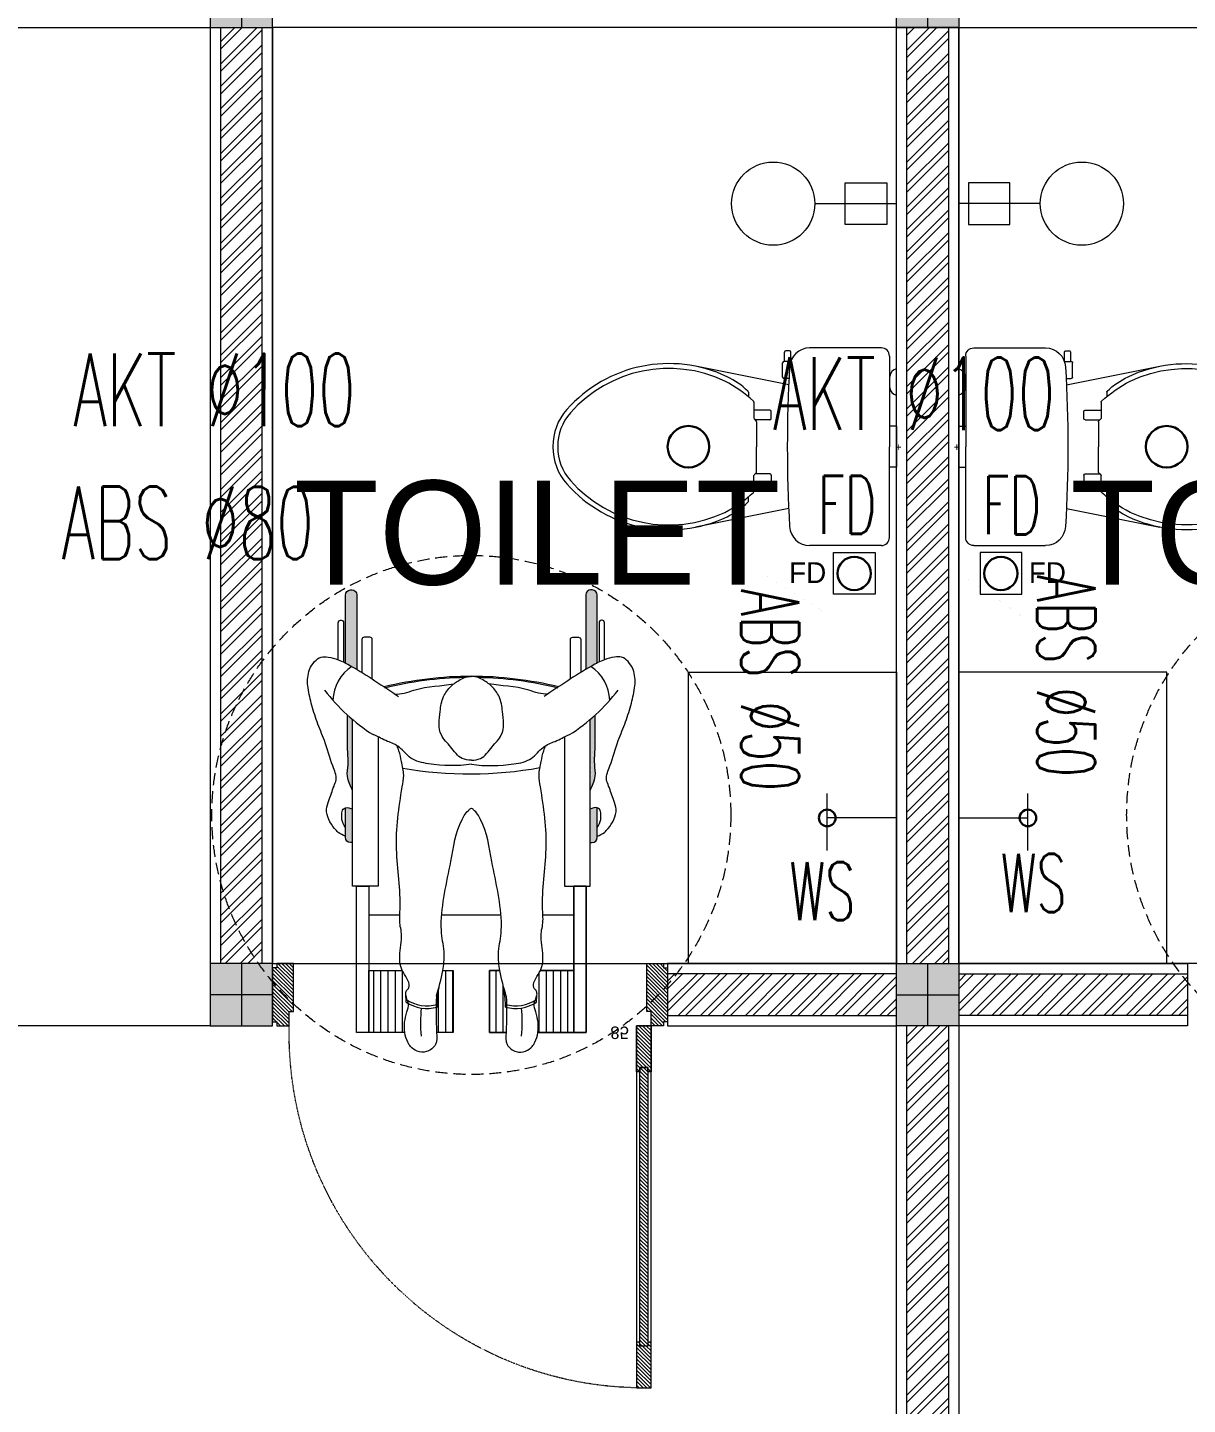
# Model space of a CAD drawing. Header units: millimetres. Extents: x -280308 to 6402717, y -14 to 2073074.
# Drawn here: x 14144 to 16933, y 569638 to 572948 of the extents above; entities that cross this region are included whole.
import ezdxf

# ---------------------------------------------------------------- set-up
doc = ezdxf.new("R2010")
doc.units = ezdxf.units.MM
for name, pattern in [('ACAD_ISO03W100', [30, 12, -18]), ('DASHED2', [0.375, 0.25, -0.125]), ('Default', [0])]:
    doc.linetypes.add(name, pattern=pattern)
doc.layers.get('0').update_dxf_attribs({"lineweight": 0})
for name, color, linetype, lineweight, true_color in [('-P-ABK', 7, 'Continuous', 30, 0x05ffff), ('-P-AK', 7, 'Continuous', 30, 0xff0a0a), ('A-FILL-1', 7, 'Continuous', 0, 0x454545), ('A-FILL-4', 9, 'Continuous', 0, 0x808080), ('P-AKT', 7, 'Continuous', 30, 0xfe0101)]:
    doc.layers.add(name, color=color, linetype=linetype, lineweight=lineweight, true_color=true_color)
for name, color, linetype, lineweight in [('_Door & Window', 1, 'Continuous', 0), ('A-ALINE-1', 91, 'Continuous', 20), ('A-ALINE-3', 111, 'Continuous', 15), ('A-ALINE-6', 117, 'Continuous', 9), ('A-Furn', 250, 'Continuous', 0), ('A-FURN-EQPM', 177, 'Continuous', 0), ('I-FURN-EQPM', 175, 'Continuous', 0)]:
    doc.layers.add(name, color=color, linetype=linetype, lineweight=lineweight)
doc.layers.add('A-TEXT', color=254, linetype='Continuous')
doc.layers.add('Teks-PL', color=7, linetype='Default', true_color=0xff0a0a)
doc.styles.add('Annotative', font='arial.ttf', dxfattribs={"height": 1.25})
doc.styles.add('CENTURY', font='GOTHIC.TTF')
doc.styles.add('romans', font='BKANT.TTF')
doc.styles.add('RS', font='ROMANS.SHX', dxfattribs={"width": 0.8})
pattern_1 = [(225, (-183193.8879920333, -295407.3885843165), (26.94076836320746, -26.94076836320747), []), (225, (-183211.8485120332, -295407.3885843165), (26.94076836320746, -26.94076836320747), [])]
pattern_2 = [(225, (-254914.1514240426, -220508.7895088347), (26.94076836320746, -26.94076836320747), []), (225, (-254932.1119440427, -220508.7895088347), (26.94076836320746, -26.94076836320747), [])]

# ---------------------------------------------------------------- blocks, each defined once
blk = doc.blocks.new('A$Ccf87384a')
blk.add_wipeout([(-75, 74.99999999999909), (75.00000000002728, 74.99999999999909), (75.00000000002728, -75), (-75, -75)])
blk.add_wipeout([(-74.99999999999818, -74.99999999999974), (-74.99999999999818, 75.00000000000753), (75, 75.00000000000756), (75, -74.99999999999972)])
at = {"layer": 'A-FILL-1', "ltscale": 0.25}
h = blk.add_hatch(color=256, dxfattribs=at)
h.dxf.hatch_style = 1
h.paths.add_polyline_path([(-75, -75), (-75, 75), (75, 75), (75, -75)])
at = {"layer": 'A-ALINE-1'}
blk.add_lwpolyline([(-75, -75), (-75, 75), (75, 75), (75, -75)], close=True, dxfattribs=at)
at = {"layer": 'A-FILL-1', "ltscale": 0.25}
for p, q in [((0, 75), (0, -75)), ((-75, 0), (75, 0))]:
    blk.add_line(p, q, dxfattribs=at)
blk = doc.blocks.new('A$Ca4ca9c0b')
at = {"layer": 'A-Furn'}
h = blk.add_hatch(dxfattribs=at)
h.set_pattern_fill('ANSI31', color=256, scale=2, angle=540, style=0)
h.set_pattern_definition([(225, (109566.3125288526, -240668.4215420193), (4.490128060534577, -4.490128060534577), [])])
h.paths.add_polyline_path([(10.000000012893, 1020.000000003551), (10.000000012893, 910.0000000035507), (2.000000012863893, 910.0000000035507), (2.000000012892997, 920.0000000034343), (-16.999999987107, 920.0000000034343), (-16.999999987107, 910.0000000035507), (-24.999999987107, 910.0000000035507), (-24.999999987107, 1020.000000003551)])
h = blk.add_hatch(dxfattribs=at)
h.set_pattern_fill('ANSI31', color=256, scale=2, angle=540, style=0)
h.set_pattern_definition([(225, (109566.3125288526, -240568.4215420193), (4.490128060534577, -4.490128060534577), [])])
h.paths.add_polyline_path([(2.000000012892997, 920.0000000034343), (-16.99999999941792, 920.0000000034343), (-16.99999999941792, 250.0000000005239), (2.000000012892997, 250.0000000005239)])
h = blk.add_hatch(dxfattribs=at)
h.set_pattern_fill('ANSI31', color=256, scale=2, angle=540, style=0)
h.set_pattern_definition([(225, (110170.8596176268, -240618.421542007), (4.490128060534577, -4.490128060534577), [])])
h.paths.add_polyline_path([(10.00000000058208, 150.0000000004075), (10.00000000058208, 260.0000000004075), (2.000000000552973, 260.0000000003492), (2.000000000582077, 250.0000000005239), (-16.99999999941792, 250.0000000005239), (-16.99999999941792, 260.0000000004075), (-24.99999999941792, 260.0000000004075), (-24.99999999941792, 150.0000000004075)])
h = blk.add_hatch(dxfattribs=at)
h.set_pattern_fill('ANSI31', color=256, scale=2, angle=540, style=0)
h.set_pattern_definition([(225, (109716.3125288529, -240669.6019526039), (4.490128060534577, -4.490128060534577), [])])
h.paths.add_polyline_path([(-889.999999998603, -5.820766091346741e-11), (-889.9999999986321, 9.999999999941792), (-899.9999999986321, 9.999999999941792), (-899.9999999986321, 139.9999999998254), (-889.9999999986321, 139.9999999998254), (-889.999999998603, 149.9999999997672), (-859.9999999993306, 150.0000000004075), (-859.9999999993597, 115.0000000077416), (-849.9999999993597, 115.0000000077416), (-849.9999999987485, 0)])
h = blk.add_hatch(dxfattribs=at)
h.set_pattern_fill('ANSI31', color=256, scale=2, angle=540, style=0)
h.set_pattern_definition([(225, (109566.3125288529, -240669.6019526039), (4.490128060534577, -4.490128060534577), [])])
h.paths.add_polyline_path([(39.99999999985448, -5.820766091346741e-11), (39.99999999988358, 9.999999999941792), (49.99999999988358, 9.999999999941792), (49.99999999988358, 139.9999999998254), (39.99999999988358, 139.9999999998254), (39.99999999985448, 149.9999999997672), (10.00000000058208, 150.0000000004075), (10.00000000061118, 115.0000000077416), (6.111804395914078e-10, 115.0000000077416), (0, 0)])
at = {"layer": '_Door & Window'}
for points in [[(10.000000012893, 1020.000000003551), (10.000000012893, 910.0000000035507), (2.000000012863893, 910.0000000035507), (2.000000012892997, 920.0000000034343), (-16.999999987107, 920.0000000034343), (-16.999999987107, 910.0000000035507), (-24.999999987107, 910.0000000035507), (-24.999999987107, 1020.000000003551), (10.000000012893, 1020.000000003551)], [(10.00000000058208, 150.0000000004075), (10.00000000058208, 260.0000000004075), (2.000000000552973, 260.0000000003492), (2.000000000582077, 250.0000000005239), (-16.99999999941792, 250.0000000005239), (-16.99999999941792, 260.0000000004075), (-24.99999999941792, 260.0000000004075), (-24.99999999941792, 150.0000000004075), (10.00000000058208, 150.0000000004075)], [(-889.999999998603, -5.820766091346741e-11), (-889.9999999986321, 9.999999999941792), (-899.9999999986321, 9.999999999941792), (-899.9999999986321, 139.9999999998254), (-889.9999999986321, 139.9999999998254), (-889.999999998603, 149.9999999997672), (-859.9999999993306, 150.0000000004075), (-859.9999999993597, 115.0000000077416), (-849.9999999993597, 115.0000000077416), (-849.9999999987485, 0), (-889.999999998603, -5.820766091346741e-11)], [(39.99999999985448, -5.820766091346741e-11), (39.99999999988358, 9.999999999941792), (49.99999999988358, 9.999999999941792), (49.99999999988358, 139.9999999998254), (39.99999999988358, 139.9999999998254), (39.99999999985448, 149.9999999997672), (10.00000000058208, 150.0000000004075), (10.00000000061118, 115.0000000077416), (6.111804395914078e-10, 115.0000000077416), (0, 0), (39.99999999985448, -5.820766091346741e-11)]]:
    blk.add_lwpolyline(points, dxfattribs=at)
blk.add_lwpolyline([(10.00000000058208, 150.0000000004075), (-24.999999987107, 150.0000000004075), (-24.999999987107, 1020.000000003551), (10.00000000058208, 1020.000000003551)], close=True, dxfattribs=at)
at = {"layer": '_Door & Window', "linetype": 'ACAD_ISO03W100', "ltscale": 0.02}
blk.add_arc((-6.929301123745972, 166.9526288348716), 853.2391276210273, 91.21474571532441, 181.138459278602, dxfattribs=at)
at = {"layer": 'A-Furn'}
blk.add_lwpolyline([(2.000000012892997, 920.0000000034343), (-16.99999999941792, 920.0000000034343), (-16.99999999941792, 250.0000000005239), (2.000000012892997, 250.0000000005239)], close=True, dxfattribs=at)
at = {"layer": 'Defpoints', "ltscale": 0.25, "insert": (-87.73789995184052, 181.5505102498573), "char_height": 30.00000000000001, "attachment_point": 1, "style": 'CENTURY'}
blk.add_mtext_dynamic_manual_height_columns('85', width=78.46666834107602, gutter_width=750.0000000000001, heights=[0], dxfattribs=at)
blk = doc.blocks.new('A$Cf856f872')
at = {"layer": 'A-FILL-1', "ltscale": 0.25}
h = blk.add_hatch(dxfattribs=at)
h.set_pattern_fill('ANSI32', color=256, scale=4, angle=180)
h.set_pattern_definition(pattern_1)
h.paths.add_polyline_path([(60722.79650776752, -3996.958887237241), (60722.79650776752, -1746.958887237241), (60622.79650776752, -1746.958887237241), (60622.79650776752, -3996.958887237241)])
h = blk.add_hatch(dxfattribs=at)
h.set_pattern_fill('ANSI32', color=256, scale=4, angle=180)
h.set_pattern_definition(pattern_1)
h.paths.add_polyline_path([(62272.79650776752, -7496.958887237241), (62272.79650776752, -1746.958887237241), (62372.79650776752, -1746.958887237241), (62372.79650776752, -7496.958887237241)])
h = blk.add_hatch(dxfattribs=at)
h.set_pattern_fill('ANSI32', color=256, scale=4, angle=180)
h.set_pattern_definition(pattern_2)
h.paths.add_polyline_path([(62397.79650776752, -4021.958887236542), (62947.79650776763, -4021.958887237357), (62947.79650776763, -4121.958887237357), (62397.79650776752, -4121.958887236542)])
at = {"layer": 'A-ALINE-3', "linetype": 'Continuous'}
for points in [[(60722.79650776752, -3996.958887237241), (60722.79650776752, -1746.958887237241), (60622.79650776752, -1746.958887237241), (60622.79650776752, -3996.958887237241)], [(62272.79650776752, -7496.958887237241), (62272.79650776752, -1746.958887237241), (62372.79650776752, -1746.958887237241), (62372.79650776752, -7496.958887237241)], [(62397.79650776752, -4021.958887236542), (62947.79650776763, -4021.958887237357), (62947.79650776763, -4121.958887237357), (62397.79650776752, -4121.958887236542)]]:
    blk.add_lwpolyline(points, close=True, dxfattribs=at)
at = {"layer": 'A-ALINE-6'}
for points in [[(60747.79650776752, -3996.958887237241), (60747.79650776752, -1746.958887237241), (60597.79650776752, -1746.958887237241), (60597.79650776752, -3996.958887237241)], [(62247.79650776752, -7496.958887237241), (62247.79650776752, -1746.958887237241), (62397.79650776752, -1746.958887237241), (62397.79650776752, -7496.958887237241)], [(62397.79650776752, -3996.958887236542), (62947.79650776763, -3996.958887237357), (62947.79650776763, -4146.958887237357), (62397.79650776752, -4146.958887236542)]]:
    blk.add_lwpolyline(points, close=True, dxfattribs=at)
at = {"layer": 'A-FURN-EQPM', "ltscale": 0.25}
for points in [[(62096.39951145725, -3009.294739691541), (62196.39951145725, -3009.294739691541), (62196.39951145725, -3109.294739691541), (62096.39951145725, -3109.294739691541)], [(62549.19350407779, -3009.294739691541), (62449.19350407779, -3009.294739691541), (62449.19350407779, -3109.294739691541), (62549.19350407779, -3109.294739691541)]]:
    blk.add_lwpolyline(points, close=True, dxfattribs=at)
at = {"ltscale": 0.25, "xscale": -1}
blk.add_blockref('A$Ccf87384a', (60672.79650776892, -4071.958887237357), dxfattribs=at)
at = {"ltscale": 0.25}
blk.add_blockref('A$Ccf87384a', (62322.79650776752, -4071.958887236542), dxfattribs=at)
at = {"layer": 'A-FILL-1', "ltscale": 0.25}
h = blk.add_hatch(dxfattribs=at)
h.set_pattern_fill('ANSI32', color=256, scale=4, angle=180)
h.set_pattern_definition(pattern_2)
h.paths.add_polyline_path([(62247.79650776752, -4021.958887236542), (61697.7965077674, -4021.958887236542), (61697.7965077674, -4121.958887236542), (62247.79650776752, -4121.958887236542)])
at = {"layer": 'A-ALINE-3', "linetype": 'Continuous'}
blk.add_lwpolyline([(62247.79650776752, -4021.958887236542), (61697.7965077674, -4021.958887236542), (61697.7965077674, -4121.958887236542), (62247.79650776752, -4121.958887236542)], close=True, dxfattribs=at)
at = {"layer": 'A-ALINE-6'}
for points in [[(60747.79650776892, -3996.958887236542), (62247.79650776752, -3996.958887236542), (62247.79650776752, -1746.958887237241), (60747.79650776892, -1746.958887237241)], [(63897.79650776612, -3996.958887236542), (62397.79650776752, -3996.958887236542), (62397.79650776752, -1746.958887237241), (63897.79650776612, -1746.958887237241)], [(62247.79650776752, -3996.958887236542), (61697.7965077674, -3996.958887236542), (61697.7965077674, -4146.958887236542), (62247.79650776752, -4146.958887236542)]]:
    blk.add_lwpolyline(points, close=True, dxfattribs=at)
at = {"ltscale": 0.25, "xscale": -1, "rotation": 180}
blk.add_blockref('A$Ca4ca9c0b', (61647.79650776752, -3996.958887236658), dxfattribs=at)
at = {"ltscale": 0.25, "xscale": -1}
blk.add_blockref('A$Ccf87384a', (60672.79650776752, -1671.958887237241), dxfattribs=at)
at = {"ltscale": 0.25}
blk.add_blockref('A$Ccf87384a', (62322.79650776752, -1671.958887237241), dxfattribs=at)
blk = doc.blocks.new('WASTAFEL 2')
at = {"color": 0, "linetype": 'ByBlock', "lineweight": -2, "ltscale": 0.25}
for p, q in [((48793.28575270518, 63216.78619309526), (48793.28575270518, 63050.44396621513)), ((48871.85340155277, 63050.44396621513), (48734.50680589851, 63050.44396621513))]:
    blk.add_line(p, q, dxfattribs=at)
blk.add_lwpolyline([(48443.28575270518, 63216.78619309526), (49143.28575270518, 63216.78619309526), (49143.28575270518, 62716.78619309526), (48443.28575270518, 62716.78619309526)], close=True, dxfattribs=at)
blk = doc.blocks.new('greg')
at = {"layer": 'I-FURN-EQPM', "ltscale": 1000}
for p, q in [((2016815.603597159, 1433803.731755523), (2016815.603597159, 1433585.670167193)), ((2016835.052543675, 1433823.180702039), (2017007.650006217, 1433823.180702039)), ((2017057.821918391, 1433734.434345878), (2017282.20327301, 1433779.180702039)), ((2017154.858054209, 1433716.909725931), (2017154.858054209, 1433706.195880755)), ((2017099.824018553, 1433653.72203105), (2017099.824018553, 1433670.370329267)), ((2017103.065509639, 1433673.611820353), (2017141.464213042, 1433673.611820353)), ((2017141.464213042, 1433693.09419905), (2017141.464213042, 1433655.018547026)), ((2016798.935849995, 1433634.91489977), (2016815.603597159, 1433634.91489977)), ((2016798.935849995, 1433536.425434616), (2016798.935849995, 1433634.91489977)), ((2017103.065509639, 1433650.480539964), (2017138.190307046, 1433650.480539964)), ((2017134.916401049, 1433645.936049921), (2017134.916401049, 1433585.670167193)), ((2017135.904189358, 1433648.265875719), (2017140.476424734, 1433652.688721227)), ((2016815.603597159, 1433367.608578862), (2016815.603597159, 1433585.670167193)), ((2017134.916401049, 1433525.404284465), (2017134.916401049, 1433585.670167193)), ((2016798.935849995, 1433536.425434616), (2016815.603597159, 1433536.425434616)), ((2017099.824018553, 1433517.618303335), (2017099.824018553, 1433500.970005118)), ((2017103.065509639, 1433520.859794421), (2017138.190307046, 1433520.859794421)), ((2017103.065509639, 1433497.728514032), (2017141.464213042, 1433497.728514032)), ((2017135.904189358, 1433523.074458666), (2017140.476424734, 1433518.651613159)), ((2017141.464213042, 1433478.246135335), (2017141.464213042, 1433516.32178736)), ((2016798.937324006, 1433461.84631587), (2016798.937324006, 1433398.746068401)), ((2017154.858054209, 1433454.430608455), (2017154.858054209, 1433465.14445363)), ((2016814.392753504, 1433443.843892962), (2016814.392753504, 1433416.748491309)), ((2016814.392753504, 1433441.08125827), (2016815.603597159, 1433441.08125827)), ((2017057.821918391, 1433436.905988508), (2017282.20327301, 1433392.159632347)), ((2016814.392753504, 1433419.369102679), (2016815.603597159, 1433419.369102679)), ((2017057.10000026, 1433421.864100003), (2017069.250029578, 1433421.864100003)), ((2017072.491520664, 1433418.622608917), (2017072.491520664, 1433383.6469201)), ((2017052.929955862, 1433380.283231422), (2017052.929955862, 1433358.415153488)), ((2017052.972546811, 1433380.405429014), (2017069.250029578, 1433380.405429014)), ((2017068.128473663, 1433380.405429014), (2017068.128473663, 1433358.415153488)), ((2016835.052543675, 1433348.159632347), (2017007.650006217, 1433348.159632347)), ((2017056.171446948, 1433355.173662402), (2017064.886982577, 1433355.173662402))]:
    blk.add_line(p, q, dxfattribs=at)
for centre, radius, start, end in [((2016835.052543675, 1433803.731755523), 19.44894651539708, 90, 180), ((2017007.650006217, 1433775.206633967), 47.97406807131281, 2.736503768851652, 90), ((2013801.103633085, 1433585.670167193), 3260.114226634514, 356.6267369239184, 3.373263076081678), ((2017346.209755992, 1433458.441642071), 327.066450567261, 41.42370000628628, 115.3669999966041), ((2017346.209755992, 1433458.441642071), 315.3970826580227, 41.42370000628628, 115.3669999966041), ((2017360.256646721, 1433457.066646836), 322.8838134667711, 117.5155407588588, 132.4037288927967), ((2017287.33779489, 1433582.733376269), 189.5364667747164, 115.3845000025151, 133.9260308433645), ((2017144.705704128, 1433693.09419905), 3.241491085899514, 132.4037288927967, 180), ((2017158.099545295, 1433716.909725931), 3.241491085899514, 133.9260308433645, 180), ((2017103.065509639, 1433670.370329267), 3.241491085899514, 90, 180), ((2017496.111817288, 1433588.548959871), 116.9201592687582, 358.7171859547376, 42.14604862632781), ((2017496.111817288, 1433588.548959871), 128.5895271779964, 358.7171859547376, 42.14604862632781), ((2017103.065509639, 1433653.72203105), 3.241491085899514, 180, 270), ((2017138.157892135, 1433645.936049921), 3.241491085899514, 134.0485219321383, 180), ((2017138.222721956, 1433655.018547026), 3.241491085899514, 314.0485219321383, 0), ((2017496.111817288, 1433582.791374515), 116.9201592687582, 317.8539513736722, 1.282814045262398), ((2017496.111817288, 1433582.791374515), 128.5895271779964, 317.8539513736722, 1.282814045262398), ((2017103.065509639, 1433517.618303335), 3.241491085899514, 90, 180), ((2017103.065509639, 1433500.970005118), 3.241491085899514, 180, 270), ((2017138.157892135, 1433525.404284465), 3.241491085899514, 180, 225.9514780678617), ((2017138.222721956, 1433516.32178736), 3.241491085899514, 0, 45.95147806786171), ((2017346.209755992, 1433712.898692314), 327.066450567261, 244.6330000033959, 318.5762999937137), ((2017346.209755992, 1433712.898692314), 315.3970826580227, 244.6330000033959, 318.5762999937137), ((2016795.445785095, 1433443.213157381), 18.95746394575405, 1.906645185664254, 79.38681552428244), ((2017144.705704128, 1433478.246135335), 3.241491085899514, 180, 227.5962711072033), ((2017360.256646721, 1433714.273687549), 322.8838134667711, 227.5962711072033, 242.4844592411411), ((2017158.099545295, 1433454.430608455), 3.241491085899514, 180, 226.0739691566355), ((2017287.33779489, 1433588.606958116), 189.5364667747164, 226.0739691566355, 244.6154999974849), ((2016795.445785095, 1433417.37922689), 18.95746394575405, 280.6131844757176, 358.0933548143357), ((2017069.250029578, 1433418.622608917), 3.241491085899514, 0, 90), ((2016835.052543675, 1433367.608578862), 19.44894651539708, 180, 270), ((2017007.650006217, 1433396.133700418), 47.97406807131281, 270, 357.2634962311484), ((2017069.250029578, 1433383.6469201), 3.241491085899514, 270, 0), ((2017056.171446948, 1433358.415153488), 3.241491085899514, 180, 270), ((2017064.886982577, 1433358.415153488), 3.241491085899514, 270, 0)]:
    blk.add_arc(centre, radius, start, end, dxfattribs=at)
at = {"layer": 'I-FURN-EQPM', "ltscale": 1000, "style": 'romans'}
blk.add_text('+', height=19.44894651539708, dxfattribs=at).set_placement((2016786.804528179, 1433577.339187908))
blk = doc.blocks.new('disable people')
at = {"layer": 'A-FILL-4'}
h = blk.add_hatch(color=256, dxfattribs=at)
edge = h.paths.add_edge_path()
edge.add_spline(control_points=[(-3.796474417917125, 4.952000308492416), (-3.760681164754715, 5.053013868617654), (-3.704158616363202, 5.157722778494588), (-3.734610711559071, 5.255821520916697)], knot_values=[0.9037914775148974, 0.9037914775148974, 0.9037914775148974, 0.9037914775337845, 1.21384703267489, 1.21384703267489, 1.21384703267489, 1.213847032693339], degree=3, periodic=0)
edge.add_line((-3.734610711562709, 5.255821520934205), (-4.964782523813881, 5.255821520934205))
edge.add_arc((-4.964782523813483, 5.035821520934178), 0.2200000000000129, 89.99999999999999, 179.9999999999926)
edge.add_line((-5.184782523814647, 5.035821520934178), (-5.184782523814647, 4.952000308504779))
edge.add_line((-5.184782523814647, 4.952000308504921), (-3.796474417913829, 4.952000308504921))
edge = h.paths.add_edge_path()
edge.add_spline(control_points=[(0.1341749100720335, 5.166089496497762), (-0.07234800000333053, 5.166001675629786), (-0.553623694469934, 5.165540411955988), (-1.20498952116759, 5.174735433441811), (-1.923735004729679, 5.122992935595903), (-2.472725316985816, 5.224835962467296), (-2.818046584459807, 5.044581019589032), (-3.008957661264503, 4.952000308504921)], knot_values=[0.4124965523283914, 0.4124965523283914, 0.4124965523283914, 0.4124965523283914, 0.6874227009135008, 1.856497828568305, 2.363121600141893, 2.852056937546859, 3.479819935797773, 3.479819935797798, 3.479819935797798, 3.479819935797798], degree=3, periodic=0)
edge.add_line((-3.008957661264503, 4.952000308504921), (-0.05374037849282143, 4.952000308504893))
edge.add_arc((6.001229472374689, -0.1731919023486626), 7.932859200384009, 137.696407415366, 139.7539587547804, ccw=False)
edge = h.paths.add_edge_path()
edge.add_line((5.131749954041879, 5.255821520934205), (2.308872463095783, 5.255821520934205))
edge.add_spline(control_points=[(2.308872463096122, 5.255821520934205), (2.267732188407535, 5.17631198661752), (2.17731957034448, 5.015793417558143), (2.084681671298313, 4.857544409941738), (2.036732091110025, 4.777055949464057)], knot_values=[9.278145445618577, 9.278145445618577, 9.278145445618577, 9.278145445618577, 9.545772737748978, 9.82631843046447, 9.82631843046447, 9.82631843046447, 9.82631843046447], degree=3, periodic=0)
edge.add_line((2.036732091110025, 4.777055949464057), (5.151749954040608, 4.777055949464028))
edge.add_arc((5.151749954042316, 4.977055949464102), 0.1999999999999886, 270, 360)
edge.add_line((5.351749954041225, 4.977055949464102), (5.351749954041168, 5.035821520934263))
edge.add_arc((5.131749954041879, 5.035821520934178), 0.2200000000000118, 7.404331298447066e-12, 89.99999999999999)
edge = h.paths.add_edge_path()
edge.add_spline(control_points=[(-3.734610711559071, -5.255821520915617), (-3.704158616363202, -5.157722778493792), (-3.760681164754715, -5.053013868616347), (-3.796474417917125, -4.952000308491563)], knot_values=[0.9037914775148975, 0.9037914775333468, 0.9037914775333468, 0.9037914775333468, 1.213847032674452, 1.213847032693339, 1.213847032693339, 1.213847032693339], degree=3, periodic=0)
edge.add_line((-3.796474417911668, -4.952000308503841), (-5.184782523812599, -4.952000308503841))
edge.add_line((-5.184782523814647, -4.952000308503841), (-5.18478252381459, -5.035821520933212))
edge.add_arc((-4.964782523813483, -5.035821520933098), 0.2200000000000129, 180, 270)
edge.add_line((-4.964782523813483, -5.255821520933125), (-3.734610711562426, -5.255821520933125))
edge = h.paths.add_edge_path()
edge.add_line((-0.05374037849287561, -4.952000308503841), (-3.008957661264615, -4.952000308503841))
edge.add_spline(control_points=[(-3.008957661264503, -4.952000308503841), (-2.818046584459807, -5.044581019588179), (-2.472725316985816, -5.224835962466216), (-1.923735004729679, -5.12299293559505), (-1.20498952116759, -5.174735433440958), (-0.553623694469934, -5.165540411954737), (-0.07234800000333053, -5.166001675628706), (0.1341749100720335, -5.166089496496454)], knot_values=[0.4124965523283917, 0.4124965523283917, 0.4124965523283917, 0.4124965523284174, 1.040259550579332, 1.529194887984297, 2.035818659557886, 3.204893787212689, 3.479819935797799, 3.479819935797799, 3.479819935797799, 3.479819935797799], degree=3, periodic=0)
edge.add_arc((6.001229472376508, 0.1731919023482078), 7.93285920038395, 220.2460412452068, 222.3035925846204, ccw=False)
edge = h.paths.add_edge_path()
edge.add_arc((5.151749954042316, -4.977055949463022), 0.1999999999999886, 0, 89.99999999999999)
edge.add_line((5.151749954042316, -4.777055949462977), (2.03673209111179, -4.777055949463005))
edge.add_spline(control_points=[(2.036732091110025, -4.777055949462977), (2.084681671298313, -4.857544409940431), (2.232165906039882, -5.109484857939435), (2.374009886807471, -5.367177794302108), (2.440898637138162, -5.551188368630221)], knot_values=[8.953599230115874, 8.953599230115874, 8.953599230115874, 8.953599230115874, 9.234144922831332, 9.82631843046441, 9.826318430464434, 9.826318430464434, 9.826318430464434], degree=3, periodic=0)
edge.add_arc((0.7053364612966107, -4.04279776307277), 1.733346163484878, 327.02309260736433, 327.0237538441636, ccw=False)
edge.add_spline(control_points=[(2.036732091110025, -4.777055949462977), (2.084681671298313, -4.857544409940431), (2.232165906039882, -5.109484857939435), (2.374009886807471, -5.367177794302108), (2.440898637138162, -5.551188368630221)], knot_values=[8.953599230115874, 8.953599230115874, 8.953599230115874, 8.953599230115874, 9.234144922831332, 9.82631843046441, 9.826318430464434, 9.826318430464434, 9.826318430464434], degree=3, periodic=0)
edge.add_line((2.308799040582016, -5.255821520933125), (5.131749954041821, -5.255821520933154))
edge.add_arc((5.131749954041879, -5.035821520933098), 0.2200000000000118, 270, 359.9999999999482)
edge.add_line((5.351749954041225, -5.035821520933325), (5.351749954041281, -4.977055949462965))
h = blk.add_hatch(dxfattribs=at)
h.set_pattern_fill('_USER', color=256, scale=0.2999999999999999, style=0, pattern_type=0)
h.set_pattern_definition([(360, (-5.456968210637569e-12, -2.842170943040401e-13), (7.395570986446986e-32, 0.3), [])])
edge = h.paths.add_edge_path()
edge.add_spline(control_points=[(-11.84368881340561, 2.723015967266292), (-11.80630735148043, 2.722610891474005), (-11.70819034366286, 2.721547668618996), (-11.61031172560615, 2.728856529663688), (-11.54972374569115, 2.733380797935752)], knot_values=[0, 0, 0, 0, 0.1121097829463906, 0.2942601996699649, 0.2942601996699649, 0.2942601996699649, 0.2942601996699649], degree=3, periodic=0)
edge.add_spline(control_points=[(-11.54972374569115, 2.733380797935752), (-11.53484815880256, 2.736247567797591), (-11.47003685719392, 2.745536439978423), (-11.36826084976747, 2.72479947738816), (-11.306672703613, 2.6447510459368), (-11.24782621166378, 2.610484695002697), (-10.96949606972703, 2.549332237655335), (-10.74909445872436, 2.772073311572058), (-10.5228854389261, 2.880681640590865)], knot_values=[5.436664725832285, 5.436664725832285, 5.436664725832285, 5.436664725832285, 5.482184118797054, 5.63248936469224, 5.71609653018408, 5.778112604277349, 5.832864719823681, 6.558060987042688, 6.558060987042688, 6.558060987042688, 6.558060987042688], degree=3, periodic=0)
edge.add_line((-10.5228854389261, 2.880681640590865), (-10.52288543892609, 4.274822013010747))
edge.add_line((-10.5228854389261, 4.274822013010635), (-13.10916806575664, 4.274822013010636))
edge.add_line((-13.10916806575733, 4.274822013010635), (-13.10916806575733, 2.778481744722516))
edge.add_spline(control_points=[(-13.10916806575733, 2.778481744722512), (-12.82295144472664, 2.822346398972513), (-12.41668017873963, 2.754237778142112), (-12.01270156310056, 2.608782090787145), (-11.9026220646665, 2.624670677752874)], knot_values=[3.85022029909312, 3.850220299093444, 3.850220299093444, 3.850220299093444, 4.723214524291371, 5.067106132655391, 5.067106132655391, 5.067106132655391, 5.067106132688122], degree=3, periodic=0)
edge.add_arc((-10.49828518709546, 1.8499546098883), 1.603853812364077, 147.0195933812169, 151.1162485193678, ccw=False)
edge = h.paths.add_edge_path()
edge.add_spline(control_points=[(-11.10131507691221, 1.321645051041912), (-11.26820317942656, 1.353449058260139), (-11.54271718581731, 1.405746173674288), (-11.85950975244123, 1.421612261374548), (-12.00627843078473, 1.420929790504033), (-12.04364457507836, 1.420756038819889)], knot_values=[0, 0, 0, 0, 0.5089906555588182, 0.8372314890067583, 0.9493412719532057, 0.9493412719532057, 0.9493412719532057, 0.9493412719532057], degree=3, periodic=0)
edge.add_arc((-10.49828518709546, 1.8499546098883), 1.603853812364076, 193.9046284335562, 195.5217729613365, ccw=False)
edge.add_spline(control_points=[(-12.05514138739818, 1.464538181836133), (-12.39829801821179, 1.46764695568163), (-12.74615257863297, 1.465605107812507), (-13.10916806575915, 1.44694142760477)], knot_values=[0.4692719010675678, 0.4692719010675678, 0.4692719010675678, 0.4692719010675678, 1.51441113184759, 1.514411131847849, 1.514411131847849, 1.514411131847849], degree=3, periodic=0)
edge.add_line((-13.10916806575733, 1.44694142760477), (-13.10916806575733, 0.7534304279870407))
edge.add_line((-13.10916806575733, 0.7534304279870412), (-10.52288543892678, 0.7534304279870412))
edge.add_line((-10.5228854389261, 0.7534304279870412), (-10.5228854389261, 1.191359744353121))
edge.add_spline(control_points=[(-10.5228854389261, 1.191359744352894), (-10.71802839497832, 1.226449273625576), (-10.91033044466531, 1.271692798998856), (-11.10131507691221, 1.321645051041912)], knot_values=[0.5122589669724955, 0.5122589669724955, 0.5122589669724955, 0.5122589669753015, 1.104645887850228, 1.104645887850228, 1.104645887850228, 1.104645887850228], degree=3, periodic=0)
h = blk.add_hatch(dxfattribs=at)
h.set_pattern_fill('_USER', color=256, scale=0.2999999999999999, style=0, pattern_type=0)
h.set_pattern_definition([(360, (-5.456968210637569e-12, 1.13686837721616e-12), (-7.347638122947742e-17, -0.2999999999999999), [])])
edge = h.paths.add_edge_path()
edge.add_spline(control_points=[(-11.84368881340561, -2.723015967265212), (-11.80630735148043, -2.722610891472925), (-11.70819034366286, -2.721547668617916), (-11.61031172560615, -2.728856529662664), (-11.54972374569115, -2.733380797934899)], knot_values=[0, 0, 0, 0, 0.1121097829463906, 0.2942601996699649, 0.2942601996699649, 0.2942601996699649, 0.2942601996699649], degree=3, periodic=0)
edge.add_spline(control_points=[(-11.54972374569115, -2.733380797934899), (-11.53484815880256, -2.736247567796511), (-11.47003685719392, -2.745536439977116), (-11.36826084976747, -2.72479947738708), (-11.306672703613, -2.644751045935948), (-11.24782621166378, -2.610484695001844), (-10.96949606972703, -2.549332237654482), (-10.74909445872436, -2.772073311571205), (-10.5228854389261, -2.880681640589785)], knot_values=[5.436664725832285, 5.436664725832285, 5.436664725832285, 5.436664725832285, 5.482184118797054, 5.63248936469224, 5.71609653018408, 5.778112604277349, 5.832864719823681, 6.558060987042688, 6.558060987042688, 6.558060987042688, 6.558060987042688], degree=3, periodic=0)
edge.add_line((-10.5228854389261, -2.880681640589785), (-10.52288543892609, -4.274822013009667))
edge.add_line((-10.5228854389261, -4.274822013009555), (-13.10916806575664, -4.274822013009555))
edge.add_line((-13.10916806575733, -4.274822013009555), (-13.10916806575733, -2.778481744721437))
edge.add_spline(control_points=[(-13.10916806575733, -2.778481744721432), (-12.82295144472664, -2.822346398971661), (-12.41668017873963, -2.754237778141317), (-12.01270156310056, -2.608782090786292), (-11.9026220646665, -2.624670677752022)], knot_values=[3.85022029909312, 3.850220299093444, 3.850220299093444, 3.850220299093444, 4.723214524291371, 5.067106132655391, 5.067106132655391, 5.067106132655391, 5.067106132688122], degree=3, periodic=0)
edge.add_arc((-10.49828518709546, -1.849954609887163), 1.603853812364077, 208.8837514806322, 212.9804066187831)
edge = h.paths.add_edge_path()
edge.add_spline(control_points=[(-11.10131507691221, -1.321645051040832), (-11.26820317942656, -1.353449058259002), (-11.54271718581731, -1.405746173672924), (-11.85950975244123, -1.421612261373639), (-12.00627843078473, -1.420929790502896), (-12.04364457507836, -1.420756038818865)], knot_values=[0, 0, 0, 0, 0.5089906555588182, 0.8372314890067583, 0.9493412719532057, 0.9493412719532057, 0.9493412719532057, 0.9493412719532057], degree=3, periodic=0)
edge.add_arc((-10.49828518709546, -1.849954609887163), 1.603853812364076, 164.4782270386635, 166.0953715664438)
edge.add_spline(control_points=[(-12.05514138739818, -1.464538181834996), (-12.39829801821179, -1.467646955680721), (-12.74615257863297, -1.465605107811598), (-13.10916806575915, -1.446941427603633)], knot_values=[0.4692719010675678, 0.4692719010675678, 0.4692719010675678, 0.4692719010675678, 1.51441113184759, 1.514411131847849, 1.514411131847849, 1.514411131847849], degree=3, periodic=0)
edge.add_line((-13.10916806575733, -1.446941427603633), (-13.10916806575733, -0.753430427985904))
edge.add_line((-13.10916806575733, -0.7534304279861885), (-10.52288543892678, -0.7534304279861892))
edge.add_line((-10.5228854389261, -0.7534304279861885), (-10.5228854389261, -1.191359744352268))
edge.add_spline(control_points=[(-10.5228854389261, -1.191359744351757), (-10.71802839497832, -1.226449273624439), (-10.91033044466531, -1.271692798997492), (-11.10131507691221, -1.321645051040832)], knot_values=[0.5122589669724955, 0.5122589669724955, 0.5122589669724955, 0.5122589669753015, 1.104645887850228, 1.104645887850228, 1.104645887850228, 1.104645887850228], degree=3, periodic=0)
for p, q in [((-8.202746146980644, 4.274822013010635), (-8.202746146980644, 2.985387214360799)), ((-8.202746146980644, 1.237720448978507), (-8.202746146980644, -1.23772044897737)), ((-8.202746146980644, -2.985387214359719), (-8.202746146980644, -4.274822013009555))]:
    blk.add_line(p, q, dxfattribs=at)
for points in [[(-5.184782523807371, 4.952000308504921), (-5.184782523807371, 5.035821520934178, -0.414213562373095), (-4.964782523809845, 5.255821520934205), (-3.734610711555433, 5.255821520934205)], [(2.30887246309976, 5.255821520934205), (5.131749954045517, 5.255821520934205, -0.4142135623730981), (5.351749954046682, 5.035821520934178), (5.351749954046682, 4.977055949464102, -0.414213562373095), (5.151749954045954, 4.777055949464057), (2.036706903287268, 4.777055949464057)], [(2.4408986371418, 5.551188368631301), (3.985710528006166, 5.551188368631301, -0.414213562373095), (4.085710528004711, 5.451188368631392), (4.085710528004711, 5.426046132553836, -0.414213562373095), (3.985710528006166, 5.326046132553756), (2.344216868157673, 5.326046132553756)], [(1.636438218787589, 4.132746635153126), (3.282262380906104, 4.132746635153126, 0.4142135623730451), (3.382262380908287, 4.232746635153262), (3.382262380908287, 4.465441665068283, 0.414213562373095), (3.282262380906104, 4.56544166506842), (1.908734547932909, 4.565441665068136)], [(1.636438218787589, -4.13274663515341), (3.282262380906104, -4.13274663515341, -0.4142135623730451), (3.382262380908287, -4.232746635153546), (3.382262380908287, -4.465441665068795, -0.414213562373095), (3.282262380906104, -4.565441665068704), (1.908734547932909, -4.565441665068477)], [(-5.184782523807371, -4.952000308503841), (-5.184782523807371, -5.035821520933098, 0.414213562373095), (-4.964782523809845, -5.255821520933125), (-3.734610711555433, -5.255821520933125)], [(2.308877528723315, -5.255821520933125), (5.131749954045517, -5.255821520933125, 0.4142135623730981), (5.351749954046682, -5.035821520933098), (5.351749954046682, -4.977055949463022, 0.414213562373095), (5.151749954045954, -4.777055949462977), (2.036706903287268, -4.777055949462977)], [(2.4408986371418, -5.551188368630221), (3.985710528006166, -5.551188368630221, 0.414213562373095), (4.085710528004711, -5.451188368630312), (4.085710528004711, -5.426046132552813, 0.414213562373095), (3.985710528006166, -5.326046132552904), (2.344216868157673, -5.326046132552904)]]:
    blk.add_lwpolyline(points, format="xyb", dxfattribs=at)
for points in [[(-13.10916806575187, 4.795772278258937), (-7.007824699383491, 4.795772278258937), (-7.007824699383491, 4.274822013010635), (-13.10916806575187, 4.274822013010635)], [(-13.10916806575187, -4.274822013009555), (-7.007824699383491, -4.274822013009555), (-7.007824699383491, -4.795772278257857), (-13.10916806575187, -4.795772278257857)], [(-13.10916806575187, -4.79577227825763), (-7.007824699383491, -4.79577227825763), (-7.007824699383491, -4.274822013009555), (-13.10916806575187, -4.274822013009555)]]:
    blk.add_lwpolyline(points, close=True, dxfattribs=at)
for points in [[(-0.7716928118115902, 3.881550911005661), (-7.007824699383491, 3.881550911005661), (-7.007824699383491, 4.952000308504921), (-0.05374037848923763, 4.952000308504921)], [(-13.10916806575187, 2.778481744728197), (-13.10916806575187, 4.274822013010635), (-10.52288543892246, 4.274822013010635), (-10.52288543892246, 2.880681640590865)], [(-10.52288543892246, 1.191359744319243), (-10.52288543892246, 0.7534304279870412), (-13.10916806575187, 0.7534304279870412), (-13.10916806575187, 1.446941427605225)], [(-13.10916806575187, -1.446941427604088), (-13.10916806575187, -0.7534304279861885), (-10.52288543892246, -0.7534304279861885), (-10.52288543892246, -1.191359744318333)], [(-10.52288543892246, -1.191359744318333), (-10.52288543892246, -0.7534304279861885), (-13.10916806575187, -0.7534304279861885), (-13.10916806575187, -1.446941427604088)], [(-10.52288543892246, -2.880681640589557), (-10.52288543892246, -4.274822013009555), (-13.10916806575187, -4.274822013009555), (-13.10916806575187, -2.778481744727117)], [(-13.10916806575187, -2.778481744727117), (-13.10916806575187, -4.274822013009555), (-10.52288543892246, -4.274822013009555), (-10.52288543892246, -2.880681640589557)], [(-0.7716928118115902, -3.881550911004581), (-7.007824699383491, -3.881550911004581), (-7.007824699383491, -4.952000308503841), (-0.05374037848741864, -4.952000308503841)]]:
    blk.add_lwpolyline(points, dxfattribs=at)
at = {"layer": 'A-FILL-4', "linetype": 'DASHED2', "ltscale": 2}
blk.add_circle((-4.032044972002041, 5.684341886080801e-13), 10.82285678946162, dxfattribs=at)
at = {"layer": 'A-FILL-4'}
for centre, radius, start, end in [((6.001229472381965, -0.1731919023484352), 7.932859200384001, 127.5204071296238, 147.4062370725861), ((0.7053364602925285, 4.042797764629086), 1.733346163484867, 32.98970642474525, 88.42289004785182), ((-13.74668270498478, -0.04341019569847049), 15.44764756680718, 1.182090759333106, 13.72631994225427), ((-13.74668270498478, -0.04341019569847049), 15.49764756680718, 0.1604904385792841, 13.72631994225427), ((-10.49828518709, 1.8499546098883), 1.603853812364076, 147.0195933826843, 195.5217729614681), ((-10.38617540414452, 1.8499546098883), 1.603853812364076, 147.0195933826843, 195.5217729614681), ((14.27937685350298, 0.06775199395133313), 16.59864857667759, 170.3286188685546, 190.1626872323025), ((-12.69504205342673, -4.606921862426645), 6.728132541871835, 84.78551859402995, 94.76708404660036), ((-13.74668270498114, 0.04341019570074423), 15.44764756680434, 346.2736800577457, 358.8179092406669), ((-13.74668270498114, 0.04341019570074423), 15.49764756680435, 346.2736800577457, 359.8395095614207), ((-13.74668270498478, -0.04341019569847049), 15.44764756680718, 0.1604904385792841, 0.1610099051522045), ((-10.49828518709, -1.849954609887163), 1.603853812364076, 164.4782270385319, 212.9804066173157), ((-10.38617540414452, -1.849954609887163), 1.603853812364076, 164.4782270385319, 212.9804066173157), ((-12.69504205342673, 4.606921862427726), 6.728132541871835, 265.2329159533996, 275.2144814059701), ((6.001229472381965, 0.1731919023497994), 7.932859200384001, 212.5937629274139, 232.4795928703763), ((0.7053364602925285, -4.042797764628233), 1.733346163484867, 271.5771099521482, 327.0102935752548)]:
    blk.add_arc(centre, radius, start, end, dxfattribs=at)
for points in [[(-4.92346149860532, 5.255821520934205), (-4.763444462907501, 5.548488725255311), (-4.598746377016141, 5.706342594715352), (-3.795142421198761, 6.036484532325346), (-3.426854836276107, 5.940611925619805), (-2.83078820989067, 5.728755613769636), (-2.566758833625499, 5.644812886039915), (-1.990014397371851, 5.77694535444266), (-0.9296119438040478, 6.130492836126223), (-0.1419316975516267, 6.437829670206156), (0.6264580426013708, 6.674788378109497), (1.355821926739736, 6.821824205640951), (2.03613892919202, 6.747111713511686), (2.366979790260302, 6.535991856629323), (2.546758790460444, 6.270681361221932), (2.546758790460444, 5.977235520005024), (2.4408986371418, 5.551188368631301), (2.178919851432511, 5.020117206751138), (1.563051972347239, 4.019382088696602), (0.9042720964644104, 3.036488685107713)], [(-11.59479933503098, 1.458273844522409), (-13.10916806575187, 1.44694142760477), (-13.60667026066403, 1.498036116953244), (-13.89975817351478, 1.866144042570795), (-13.88104616483179, 2.260011965725369), (-13.6895420801302, 2.538489094402166), (-13.51049322462313, 2.652381983495161), (-13.10916806575187, 2.778481744722512), (-12.24121315577941, 2.684816428400097), (-11.9026220646283, 2.624670677757422), (-11.6864549030779, 2.695858412372388), (-11.58829313107708, 2.724656443567028), (-11.50436550326049, 2.739278829181558), (-11.35904478900738, 2.70089189191475), (-11.29807203763994, 2.643686282815679), (-11.24447784318909, 2.612482825203188), (-11.19131079044928, 2.599403885649735), (-10.52288543892246, 2.880681640590865), (-9.794960447152334, 2.978637757924389), (-8.898797660205673, 2.922233265498733), (-8.608041948751634, 2.974222485651126), (-7.978096220525913, 2.974222485651126), (-5.459508429310517, 3.120158817032916), (-2.862528005884087, 2.87969555159134), (-2.371240473639773, 2.822748566114569), (-1.807424389844527, 2.913683812752424), (-1.35487122052109, 3.017778437834522), (-1.14944398208354, 3.098118711132884)], [(-11.84368881339833, 2.723015967266292), (-11.73157903045285, 2.723015967266292), (-11.5497237456857, 2.733380797935752)], [(-12.0436445750729, 1.420756038819889), (-11.93153479212742, 1.420756038819889), (-11.6037811244496, 1.402879292288389), (-11.10095268296573, 1.321575989310304)], [(-11.59479933503098, 1.458273844522409), (-10.52288543892246, 1.191359744353122), (-9.83083267098118, 1.132548455971346), (-8.963526649984487, 1.24073196201698), (-8.6391886196634, 1.25427512685269), (-5.976700821847771, 0.8565910165420973), (-4.215992548008217, 0.3886604790008619), (-3.813472225867372, 0.09260624280796037), (-3.74400946284004, 6.821210263296962e-13)], [(-1.752623687929372, 6.821210263296962e-13), (-1.679207983477681, 0.3788307068211338), (-1.194287836962758, 0.8637508533374785), (-0.6959840598392475, 1.251223035229941), (0.2821704783109453, 1.301328029997421), (0.9016085141356598, 1.159748884299916), (1.342330865873009, 0.8397630039512478), (1.609774513437515, 0.4677343058569932), (1.7303854847396, 0.1585836488836776), (1.750904063925191, 6.821210263296962e-13)], [(-11.59479933503098, -1.458273844521273), (-10.52288543892246, -1.191359744351985), (-9.83083267098118, -1.132548455970209), (-8.963526649984487, -1.240731962016071), (-8.6391886196634, -1.25427512685178), (-5.976700821847771, -0.8565910165411879), (-4.215992548008217, -0.3886604789997818), (-3.813472225867372, -0.0926062428068235), (-3.74400946284004, 6.821210263296962e-13)], [(-1.752623687929372, 6.821210263296962e-13), (-1.679207983477681, -0.3788307068202812), (-1.194287836962758, -0.8637508533363416), (-0.6959840598392475, -1.251223035229032), (0.2821704783109453, -1.301328029996512), (0.9016085141356598, -1.159748884299006), (1.342330865873009, -0.8397630039503383), (1.609774513437515, -0.4677343058559131), (1.7303854847396, -0.1585836488827681), (1.750904063925191, 6.821210263296962e-13)], [(-11.59479933503098, -1.458273844521273), (-13.10916806575187, -1.446941427603633), (-13.60667026066403, -1.498036116952335), (-13.89975817351478, -1.866144042569658), (-13.88104616483179, -2.260011965724061), (-13.6895420801302, -2.538489094401086), (-13.51049322462313, -2.652381983494308), (-13.10916806575187, -2.778481744721432), (-12.24121315577941, -2.684816428398847), (-11.9026220646283, -2.624670677756342), (-11.6864549030779, -2.695858412371138), (-11.58829313107708, -2.724656443566175), (-11.50436550326049, -2.739278829180478), (-11.35904478900738, -2.700891891913727), (-11.29807203763994, -2.643686282814599), (-11.24447784318909, -2.612482825202108), (-11.19131079044928, -2.599403885648883), (-10.52288543892246, -2.880681640589557), (-9.794960447152334, -2.978637757923536), (-8.898797660205673, -2.922233265497709), (-8.608041948751634, -2.974222485650046), (-7.978096220525913, -2.974222485650046), (-5.459508429310517, -3.120158817032063), (-2.862528005884087, -2.87969555159026), (-2.371240473639773, -2.822748566113489), (-1.807424389844527, -2.913683812751572), (-1.35487122052109, -3.017778437833442), (-1.14944398208354, -3.098118711131576)], [(-12.0436445750729, -1.420756038818865), (-11.93153479212742, -1.420756038818865), (-11.6037811244496, -1.402879292287309), (-11.10095268296573, -1.321575989309224)], [(-11.84368881339833, -2.723015967265212), (-11.73157903045285, -2.723015967265212), (-11.5497237456857, -2.733380797934899)], [(-4.92346149860532, -5.255821520933125), (-4.763444462907501, -5.548488725254231), (-4.598746377016141, -5.706342594714272), (-3.795142421198761, -6.03648453232455), (-3.426854836276107, -5.940611925618725), (-2.83078820989067, -5.728755613768556), (-2.566758833625499, -5.644812886039119), (-1.990014397371851, -5.776945354441352), (-0.9296119438040478, -6.130492836125143), (-0.1419316975516267, -6.437829670204849), (0.6264580426013708, -6.674788378108417), (1.355821926739736, -6.821824205640098), (2.03613892919202, -6.747111713510606), (2.366979790260302, -6.535991856628527), (2.546758790460444, -6.270681361220852), (2.546758790460444, -5.977235520003944), (2.4408986371418, -5.551188368630221), (2.178919851432511, -5.020117206750058), (1.563051972347239, -4.019382088695522), (0.9042720964644104, -3.03648868510669)]]:
    blk.add_spline(points, degree=3, dxfattribs=at)
for points, knots in [([(-4.55304981617337, 5.255821520934205), (-4.44408765272965, 5.319476199870394), (-4.271124962240719, 5.420519389388119), (-4.005306797280355, 5.400308982167644), (-3.806213152574855, 5.38846130049177), (-3.685750421065677, 5.19182424979499), (-3.76068116474562, 5.053013868623566), (-3.796474417913487, 4.952000308492416)], [0, 0, 0, 0, 0.3643785654112465, 0.5784016675004325, 0.8028129588361705, 0.9037914775148975, 1.213847032674452, 1.213847032693339, 1.213847032693339, 1.213847032693339]), ([(-3.008957661259046, 4.952000308504921), (-2.81804658445617, 5.044581019589032), (-2.472725316982178, 5.224835962467296), (-1.923735004726041, 5.122992935595903), (-1.204989521160314, 5.174735433441811), (-0.553623694466296, 5.165540411955988), (-0.07234799999605457, 5.166001675629786), (0.1341749100756715, 5.166089496497762)], [0.4124965523283917, 0.4124965523283917, 0.4124965523283917, 0.4124965523284174, 1.040259550579332, 1.529194887984297, 2.035818659557886, 3.204893787212689, 3.479819935797799, 3.479819935797799, 3.479819935797799, 3.479819935797799]), ([(-1.917630208828996, 6.821210263296962e-13), (-2.002951065873276, 0.5861983700835935), (-1.984904643773916, 1.423382585758645), (-1.754530612099188, 2.56520043551518), (-1.180960578692975, 2.932423450644592), (-0.9940378273913666, 3.432979146506568), (-0.8299030799516913, 3.791739230981875), (-0.731230450748626, 3.941771400581729), (-0.6822919925580209, 4.100073350454295)], [0, 0, 0, 0, 1.791248952052102, 2.558187510465277, 3.251589097511465, 3.791340900402426, 4.122046679619813, 4.432598645382432, 4.432598645382432, 4.432598645382432, 4.432598645382432]), ([(1.01444285360958, 3.198577945729312), (0.9780577476449253, 2.936577535408787), (1.364929918432608, 2.00547676408587), (1.340956575120799, 1.259444682176991), (1.433033113185957, 0.7354493184784587)], [7.41058440054706, 7.41058440054706, 7.41058440054706, 7.41058440054706, 8.083990264019953, 9.6731938569707, 9.6731938569707, 9.6731938569707, 9.6731938569707]), ([(-1.917630208828996, 6.821210263296962e-13), (-2.002951065873276, -0.5861983700827409), (-1.984904643773916, -1.423382585757508), (-1.771231884324152, -2.529998986766998), (-1.180960578692975, -2.932423450643739), (-0.9940378273913666, -3.432979146505261), (-0.8299030799516913, -3.791739230980795), (-0.731230450748626, -3.941771400580421), (-0.6822919925580209, -4.100073350453215)], [0, 0, 0, 0, 1.791248952052102, 2.558187510465277, 3.251589097511465, 3.791340900402426, 4.122046679619813, 4.432598645382432, 4.432598645382432, 4.432598645382432, 4.432598645382432]), ([(1.01444285360958, -3.198577945728232), (0.9780577476449253, -2.93657753540748), (1.364929918432608, -2.005476764084506), (1.340956575120799, -1.259444682175911), (1.433033113185957, -0.7354493184776061)], [7.41058440054706, 7.41058440054706, 7.41058440054706, 7.41058440054706, 8.083990264019953, 9.6731938569707, 9.6731938569707, 9.6731938569707, 9.6731938569707]), ([(-4.55304981617337, -5.255821520933125), (-4.44408765272965, -5.319476199869598), (-4.271124962240719, -5.420519389387266), (-4.005306797280355, -5.400308982166791), (-3.806213152574855, -5.388461300490746), (-3.685750421065677, -5.19182424979391), (-3.76068116474562, -5.053013868622486), (-3.796474417913487, -4.952000308491563)], [0, 0, 0, 0, 0.3643785654112465, 0.5784016675004325, 0.8028129588361705, 0.9037914775148975, 1.213847032674452, 1.213847032693339, 1.213847032693339, 1.213847032693339]), ([(-3.008957661259046, -4.952000308503841), (-2.81804658445617, -5.044581019588179), (-2.472725316982178, -5.224835962466216), (-1.923735004726041, -5.12299293559505), (-1.204989521160314, -5.174735433440958), (-0.553623694466296, -5.165540411954737), (-0.07234799999605457, -5.166001675628706), (0.1341749100756715, -5.166089496496454)], [0.4124965523283917, 0.4124965523283917, 0.4124965523283917, 0.4124965523284174, 1.040259550579332, 1.529194887984297, 2.035818659557886, 3.204893787212689, 3.479819935797799, 3.479819935797799, 3.479819935797799, 3.479819935797799])]:
    blk.add_open_spline(points, degree=3, knots=knots, dxfattribs=at)
blk = doc.blocks.new('A$C3304e30a')
at = {"color": 0, "linetype": 'ByBlock', "lineweight": -2}
for p, q in [((49903.81845505291, -423.3237425343832), (50099.98491175519, -423.3237425349653)), ((50446.15136845747, -423.3237425343832), (50249.98491175519, -423.3237425349653))]:
    blk.add_line(p, q, dxfattribs=at)
at = {"color": 0, "linetype": 'DASHED2', "lineweight": -2, "ltscale": 6}
blk.add_lwpolyline([(44499.98491175519, -6.984919309616089e-10), (48449.98491175519, -6.984919309616089e-10), (48449.98491175519, -2400.000000000698), (44499.98491175519, -2400.000000000698)], close=True, dxfattribs=at)
at = {"color": 0, "linetype": 'ByBlock', "lineweight": -2}
for points in [[(49976.86524313386, -373.323742534616), (50076.86524313386, -373.3237425348489), (50076.86524313362, -473.3237425348489), (49976.86524313362, -473.323742534616)], [(50373.10458037653, -373.323742534616), (50273.10458037653, -373.3237425348489), (50273.10458037676, -473.3237425348489), (50373.10458037676, -473.323742534616)]]:
    blk.add_lwpolyline(points, close=True, dxfattribs=at)
for centre in [(49803.81845505291, -423.323742534034), (50546.15136845747, -423.323742534034)]:
    blk.add_circle(centre, 100, dxfattribs=at)
at = {"color": 1, "xscale": 57.64531461545666, "yscale": 57.64531461545666, "zscale": 57.64531461545666, "rotation": 90}
for p in [(49077.8785947159, -1660.449353714706), (51277.64765167964, -1660.449353714706)]:
    blk.add_blockref('disable people', p, dxfattribs=at)
at = {"color": 0, "linetype": 'ByBlock', "lineweight": -2, "rotation": 270}
blk.add_blockref('WASTAFEL 2', (-13116.80128134281, 46893.28575270448), dxfattribs=at)
at = {"color": 0, "linetype": 'ByBlock', "lineweight": -2, "xscale": -1.000000000000013, "rotation": 90}
blk.add_blockref('WASTAFEL 2', (113466.7711048532, 46893.28575270448), dxfattribs=at)
at = {"layer": 'A-Furn', "color": 0, "linetype": 'ByBlock', "lineweight": -2, "ltscale": 0.25, "rotation": 179.9977351717975}
blk.add_blockref('greg', (2066955.586977052, 1432498.209578597), dxfattribs=at)
at = {"layer": 'A-Furn', "color": 0, "linetype": 'ByBlock', "lineweight": -2, "ltscale": 0.25, "xscale": -0.9999999999999981, "rotation": 180.0022648282025}
blk.add_blockref('greg', (-1966605.617153541, 1432498.209578597), dxfattribs=at)
blk = doc.blocks.new('4')
at = {"ltscale": 0.25}
blk.add_blockref('A$Cf856f872', (-46014.89645974222, 574695.2226082719), dxfattribs=at)
at = {"layer": 'A-FURN-EQPM', "ltscale": 0.25}
blk.add_blockref('A$C3304e30a', (-33867.08486372989, 572948.2637210353), dxfattribs=at)
at = {"layer": 'A-TEXT', "ltscale": 0.25, "style": 'Annotative'}
for s, width, insert, char_height, attachment_point in [('\\pxqc;{\\fCentury Gothic|b0|i0|c0|p34;TOILET}', 5332.382491281935, (12703.10374460171, 571859.117114597), 250, 1), ('\\pxqc;{\\fCentury Gothic|b0|i0|c0|p34;TOILET}', 5332.382491281935, (14569.75874860387, 571859.117114597), 250, 1), ('\\pxqc;{\\fCentury Gothic|b0|i0|c0|p34;FD}', 246.7032415780513, (15896.31965937035, 571662.927751264), 50, 1), ('\\pxqc;{\\fCentury Gothic|b0|i0|c0|p34;FD}', 246.7032415780513, (16719.48043668026, 571662.927751264), 50, 3)]:
    blk.add_mtext_dynamic_manual_height_columns(s, width=width, gutter_width=1670.625, heights=[0], dxfattribs=dict(at, insert=insert, char_height=char_height, attachment_point=attachment_point))

msp = doc.modelspace()

# ---------------------------------------------------------------- block references
msp.add_blockref('4', (0, 0))

# ---------------------------------------------------------------- next in the draw order: linework, layer by layer
at = {"layer": '-P-ABK', "linetype": 'DASHED2', "ltscale": 5, "const_width": 0.03, "flags": 128}
for points in [[(16484.29704433557, 571635.9278685803), (13789.85272306268, 571635.9278685803), (13576.89933516894, 571825.5916360784), (13576.89933516894, 573345.3544412536)], [(16066.55782114242, 571048.2637210346), (16066.55782114242, 571538.7324795648), (15912.16626060632, 571635.9278685803)], [(16549.24227490817, 571048.263721034), (16549.24227490817, 571523.2960253274), (16382.9000480253, 571635.9278685803)]]:
    msp.add_lwpolyline(points, dxfattribs=at)
at = {"layer": '-P-AK'}
for centre, radius in [((15732.9000480253, 571940.5360785883), 49.99999999862967), ((16882.9000480253, 571940.5360785883), 49.99999999862967), ((16131.50305171502, 571635.9278685803), 40.00000000044962), ((16484.29704433557, 571635.9278685803), 40.00000000044962), ((16066.55782114242, 571048.2637210346), 19.99999999969348), ((16549.24227490817, 571048.2637210346), 19.99999999969348)]:
    msp.add_circle(centre, radius, dxfattribs=at)
at = {"layer": 'P-AKT', "linetype": 'Continuous', "flags": 128}
msp.add_lwpolyline([(16882.9000480253, 571940.5360785883, 0.03, 0.03, 0), (13888.7589513014, 571940.5360785883, 0.03, 0.03, 0), (13699.36503942375, 572128.9228160856, 0.03, 0.03, 0), (13699.36503942375, 573330.4032127433, 0, 0, 0), (13461.59150159647, 573330.4032127433, 0, 0, 0)], format="xyseb", dxfattribs=at)

# ---------------------------------------------------------------- next in the draw order: texts
at = {"layer": 'Teks-PL', "extrusion": (3.681455034534408e-05, 0.05233594329475825, 0.998629534754574), "style": 'RS', "width": 0.5999999999999992}
for s, height, rotation, p in [('AKT %%C100', 174.72, 179.9999626861338, (-13851.52065166243, -571214.0399750232, 29979.62798459998)), ('AKT %%C100', 174.72, 179.9999626861338, (-15533.85074342832, -571205.9596421092, 29979.2045122961)), ('FD', 139.776, 179.9999626861326, (-15641.93345115735, -570958.5065132761, 29922.66738912227)), ('FD', 139.776, 179.9999626861326, (-16037.91681294389, -570957.8733322371, 29922.63420551013)), ('ABS %%C80', 174.72, 179.9999626861338, (-13823.09776790869, -570894.5128099743, 29962.88227545915)), ('WS', 139.776, 179.9999626861326, (-15573.99333304182, -570031.2654814827, 29874.07274578587)), ('WS', 139.776, 179.9999626861326, (-16082.07981127149, -570051.213078529, 29875.11815504909))]:
    msp.add_text(s, height=height, rotation=rotation, dxfattribs=at).set_placement(p)
at = {"layer": 'Teks-PL', "extrusion": (0.05233594329475825, -3.68145503453537e-05, 0.998629534754574), "style": 'RS', "width": 0.5999999999999992}
for p in [(571643.4703588609, -16147.59583936974, 846.2596387014328), (571609.2536941749, -15436.55265588027, 808.9954444804071)]:
    msp.add_text('ABS %%C50', height=139.776, rotation=179.9999626838494, dxfattribs=at).set_placement(p)

doc.saveas('drawing.dxf')
